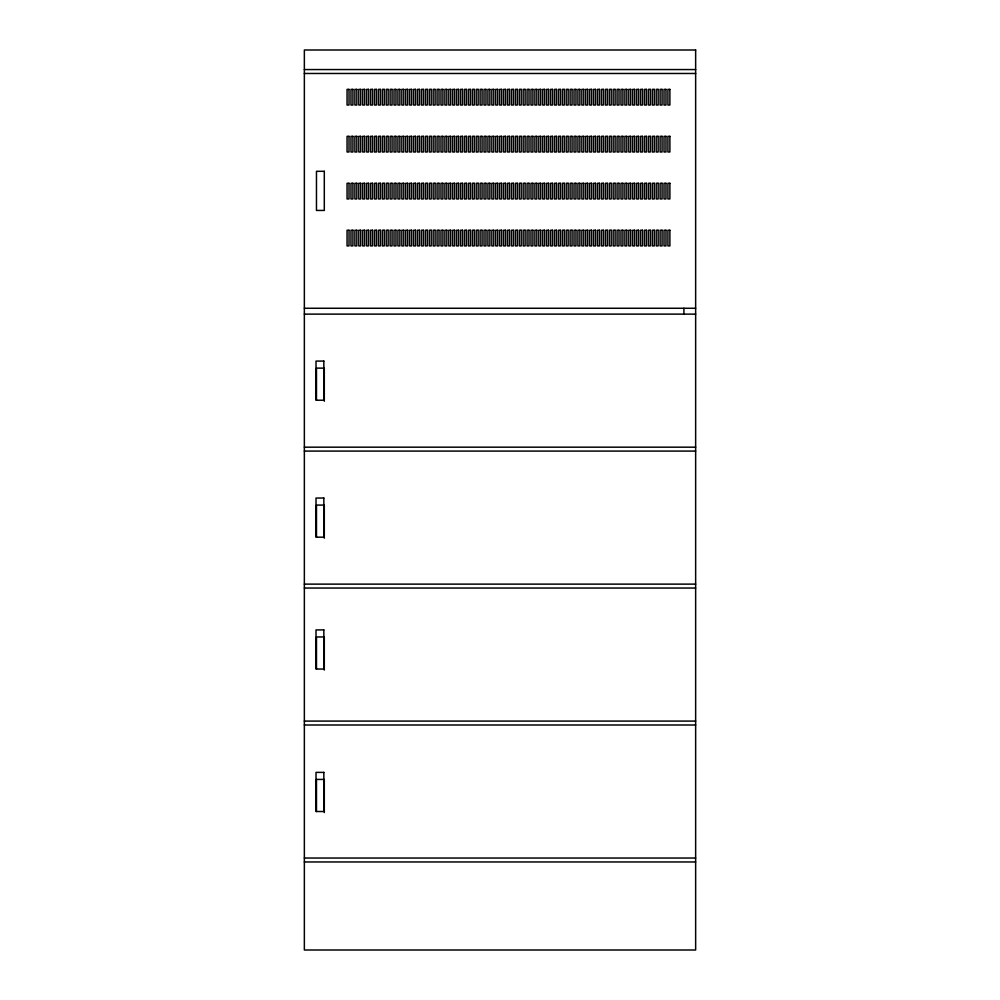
<?xml version="1.0" encoding="UTF-8"?>
<svg xmlns="http://www.w3.org/2000/svg" width="1000" height="1000" viewBox="0 0 1000 1000"><rect width="100%" height="100%" fill="white"/><g stroke="black" fill="none" stroke-linecap="round" stroke-linejoin="round"><path stroke-width="1.5" d="M304.35 69.562L695.65 69.562M304.35 73.475L695.65 73.475M304.35 308.263L695.65 308.263M304.35 314.125L695.65 314.125M304.35 447.175L695.65 447.175M304.35 451.087L695.65 451.087M304.35 584.125L695.65 584.125M304.35 588.038L695.65 588.038M304.35 721.087L695.65 721.087M304.35 725L695.65 725M304.35 858.037L695.65 858.037M304.35 861.963L695.65 861.963M683.913 308.263L683.913 314.125M324.3 401.238L324.3 368.125L316.475 368.125L316.475 400.213M324.3 538.2L324.3 505.087L316.475 505.087L316.475 537.175M324.3 670.062L324.3 636.962L316.475 636.962L316.475 669.038M324.3 812.537L324.3 779.425L316.475 779.425L316.475 811.513M695.65 50L304.35 50L304.35 950L695.65 950L695.65 50M349.012 89.375L347.062 89.375L347.062 105.025L349.012 105.025L349.012 89.375M352.925 89.375L350.975 89.375L350.975 105.025L352.925 105.025L352.925 89.375M356.838 89.375L354.888 89.375L354.888 105.025L356.838 105.025L356.838 89.375M360.75 89.375L358.8 89.375L358.8 105.025L360.75 105.025L360.75 89.375M364.663 89.375L362.713 89.375L362.713 105.025L364.663 105.025L364.663 89.375M368.575 89.375L366.625 89.375L366.625 105.025L368.575 105.025L368.575 89.375M372.488 89.375L370.538 89.375L370.538 105.025L372.488 105.025L372.488 89.375M376.4 89.375L374.45 89.375L374.45 105.025L376.4 105.025L376.4 89.375M380.325 89.375L378.363 89.375L378.363 105.025L380.325 105.025L380.325 89.375M384.237 89.375L382.275 89.375L382.275 105.025L384.237 105.025L384.237 89.375M388.15 89.375L386.188 89.375L386.188 105.025L388.15 105.025L388.15 89.375M392.062 89.375L390.1 89.375L390.1 105.025L392.062 105.025L392.062 89.375M395.975 89.375L394.012 89.375L394.012 105.025L395.975 105.025L395.975 89.375M399.888 89.375L397.925 89.375L397.925 105.025L399.888 105.025L399.888 89.375M403.8 89.375L401.838 89.375L401.838 105.025L403.8 105.025L403.8 89.375M407.713 89.375L405.75 89.375L405.75 105.025L407.713 105.025L407.713 89.375M411.625 89.375L409.663 89.375L409.663 105.025L411.625 105.025L411.625 89.375M415.538 89.375L413.575 89.375L413.575 105.025L415.538 105.025L415.538 89.375M419.45 89.375L417.488 89.375L417.488 105.025L419.45 105.025L419.45 89.375M423.363 89.375L421.4 89.375L421.4 105.025L423.363 105.025L423.363 89.375M427.275 89.375L425.325 89.375L425.325 105.025L427.275 105.025L427.275 89.375M431.188 89.375L429.237 89.375L429.237 105.025L431.188 105.025L431.188 89.375M435.1 89.375L433.15 89.375L433.15 105.025L435.1 105.025L435.1 89.375M439.012 89.375L437.062 89.375L437.062 105.025L439.012 105.025L439.012 89.375M442.925 89.375L440.975 89.375L440.975 105.025L442.925 105.025L442.925 89.375M446.838 89.375L444.888 89.375L444.888 105.025L446.838 105.025L446.838 89.375M450.75 89.375L448.8 89.375L448.8 105.025L450.75 105.025L450.75 89.375M454.663 89.375L452.713 89.375L452.713 105.025L454.663 105.025L454.663 89.375M458.575 89.375L456.625 89.375L456.625 105.025L458.575 105.025L458.575 89.375M462.488 89.375L460.538 89.375L460.538 105.025L462.488 105.025L462.488 89.375M466.4 89.375L464.45 89.375L464.45 105.025L466.4 105.025L466.4 89.375M470.325 89.375L468.363 89.375L468.363 105.025L470.325 105.025L470.325 89.375M474.237 89.375L472.275 89.375L472.275 105.025L474.237 105.025L474.237 89.375M478.15 89.375L476.188 89.375L476.188 105.025L478.15 105.025L478.15 89.375M482.062 89.375L480.1 89.375L480.1 105.025L482.062 105.025L482.062 89.375M485.975 89.375L484.012 89.375L484.012 105.025L485.975 105.025L485.975 89.375M489.888 89.375L487.925 89.375L487.925 105.025L489.888 105.025L489.888 89.375M493.8 89.375L491.838 89.375L491.838 105.025L493.8 105.025L493.8 89.375M497.713 89.375L495.75 89.375L495.75 105.025L497.713 105.025L497.713 89.375M501.625 89.375L499.663 89.375L499.663 105.025L501.625 105.025L501.625 89.375M505.538 89.375L503.575 89.375L503.575 105.025L505.538 105.025L505.538 89.375M509.45 89.375L507.488 89.375L507.488 105.025L509.45 105.025L509.45 89.375M513.362 89.375L511.4 89.375L511.4 105.025L513.362 105.025L513.362 89.375M517.275 89.375L515.325 89.375L515.325 105.025L517.275 105.025L517.275 89.375M521.188 89.375L519.237 89.375L519.237 105.025L521.188 105.025L521.188 89.375M525.1 89.375L523.15 89.375L523.15 105.025L525.1 105.025L525.1 89.375M529.012 89.375L527.062 89.375L527.062 105.025L529.012 105.025L529.012 89.375M532.925 89.375L530.975 89.375L530.975 105.025L532.925 105.025L532.925 89.375M536.838 89.375L534.888 89.375L534.888 105.025L536.838 105.025L536.838 89.375M540.75 89.375L538.8 89.375L538.8 105.025L540.75 105.025L540.75 89.375M544.663 89.375L542.712 89.375L542.712 105.025L544.663 105.025L544.663 89.375M548.575 89.375L546.625 89.375L546.625 105.025L548.575 105.025L548.575 89.375M552.487 89.375L550.538 89.375L550.538 105.025L552.487 105.025L552.487 89.375M556.4 89.375L554.45 89.375L554.45 105.025L556.4 105.025L556.4 89.375M560.325 89.375L558.362 89.375L558.362 105.025L560.325 105.025L560.325 89.375M564.237 89.375L562.275 89.375L562.275 105.025L564.237 105.025L564.237 89.375M568.15 89.375L566.188 89.375L566.188 105.025L568.15 105.025L568.15 89.375M572.062 89.375L570.1 89.375L570.1 105.025L572.062 105.025L572.062 89.375M575.975 89.375L574.012 89.375L574.012 105.025L575.975 105.025L575.975 89.375M579.888 89.375L577.925 89.375L577.925 105.025L579.888 105.025L579.888 89.375M583.8 89.375L581.838 89.375L581.838 105.025L583.8 105.025L583.8 89.375M587.712 89.375L585.75 89.375L585.75 105.025L587.712 105.025L587.712 89.375M591.625 89.375L589.663 89.375L589.663 105.025L591.625 105.025L591.625 89.375M595.538 89.375L593.575 89.375L593.575 105.025L595.538 105.025L595.538 89.375M599.45 89.375L597.487 89.375L597.487 105.025L599.45 105.025L599.45 89.375M603.362 89.375L601.4 89.375L601.4 105.025L603.362 105.025L603.362 89.375M607.275 89.375L605.325 89.375L605.325 105.025L607.275 105.025L607.275 89.375M611.188 89.375L609.237 89.375L609.237 105.025L611.188 105.025L611.188 89.375M615.1 89.375L613.15 89.375L613.15 105.025L615.1 105.025L615.1 89.375M619.012 89.375L617.062 89.375L617.062 105.025L619.012 105.025L619.012 89.375M622.925 89.375L620.975 89.375L620.975 105.025L622.925 105.025L622.925 89.375M626.838 89.375L624.888 89.375L624.888 105.025L626.838 105.025L626.838 89.375M630.75 89.375L628.8 89.375L628.8 105.025L630.75 105.025L630.75 89.375M634.663 89.375L632.712 89.375L632.712 105.025L634.663 105.025L634.663 89.375M638.575 89.375L636.625 89.375L636.625 105.025L638.575 105.025L638.575 89.375M642.487 89.375L640.537 89.375L640.537 105.025L642.487 105.025L642.487 89.375M646.4 89.375L644.45 89.375L644.45 105.025L646.4 105.025L646.4 89.375M650.325 89.375L648.363 89.375L648.363 105.025L650.325 105.025L650.325 89.375M654.237 89.375L652.275 89.375L652.275 105.025L654.237 105.025L654.237 89.375M658.15 89.375L656.188 89.375L656.188 105.025L658.15 105.025L658.15 89.375M662.062 89.375L660.1 89.375L660.1 105.025L662.062 105.025L662.062 89.375M665.975 89.375L664.013 89.375L664.013 105.025L665.975 105.025L665.975 89.375M669.887 89.375L667.925 89.375L667.925 105.025L669.887 105.025L669.887 89.375M349.012 136.337L347.062 136.337L347.062 151.988L349.012 151.988L349.012 136.337M352.925 136.337L350.975 136.337L350.975 151.988L352.925 151.988L352.925 136.337M356.838 136.337L354.888 136.337L354.888 151.988L356.838 151.988L356.838 136.337M360.75 136.337L358.8 136.337L358.8 151.988L360.75 151.988L360.75 136.337M364.663 136.337L362.713 136.337L362.713 151.988L364.663 151.988L364.663 136.337M368.575 136.337L366.625 136.337L366.625 151.988L368.575 151.988L368.575 136.337M372.488 136.337L370.538 136.337L370.538 151.988L372.488 151.988L372.488 136.337M376.4 136.337L374.45 136.337L374.45 151.988L376.4 151.988L376.4 136.337M380.325 136.337L378.363 136.337L378.363 151.988L380.325 151.988L380.325 136.337M384.237 136.337L382.275 136.337L382.275 151.988L384.237 151.988L384.237 136.337M388.15 136.337L386.188 136.337L386.188 151.988L388.15 151.988L388.15 136.337M392.062 136.337L390.1 136.337L390.1 151.988L392.062 151.988L392.062 136.337M395.975 136.337L394.012 136.337L394.012 151.988L395.975 151.988L395.975 136.337M399.888 136.337L397.925 136.337L397.925 151.988L399.888 151.988L399.888 136.337M403.8 136.337L401.838 136.337L401.838 151.988L403.8 151.988L403.8 136.337M407.713 136.337L405.75 136.337L405.75 151.988L407.713 151.988L407.713 136.337M411.625 136.337L409.663 136.337L409.663 151.988L411.625 151.988L411.625 136.337M415.538 136.337L413.575 136.337L413.575 151.988L415.538 151.988L415.538 136.337M419.45 136.337L417.488 136.337L417.488 151.988L419.45 151.988L419.45 136.337M423.363 136.337L421.4 136.337L421.4 151.988L423.363 151.988L423.363 136.337M427.275 136.337L425.325 136.337L425.325 151.988L427.275 151.988L427.275 136.337M431.188 136.337L429.237 136.337L429.237 151.988L431.188 151.988L431.188 136.337M435.1 136.337L433.15 136.337L433.15 151.988L435.1 151.988L435.1 136.337M439.012 136.337L437.062 136.337L437.062 151.988L439.012 151.988L439.012 136.337M442.925 136.337L440.975 136.337L440.975 151.988L442.925 151.988L442.925 136.337M446.838 136.337L444.888 136.337L444.888 151.988L446.838 151.988L446.838 136.337M450.75 136.337L448.8 136.337L448.8 151.988L450.75 151.988L450.75 136.337M454.663 136.337L452.713 136.337L452.713 151.988L454.663 151.988L454.663 136.337M458.575 136.337L456.625 136.337L456.625 151.988L458.575 151.988L458.575 136.337M462.488 136.337L460.538 136.337L460.538 151.988L462.488 151.988L462.488 136.337M466.4 136.337L464.45 136.337L464.45 151.988L466.4 151.988L466.4 136.337M470.325 136.337L468.363 136.337L468.363 151.988L470.325 151.988L470.325 136.337M474.237 136.337L472.275 136.337L472.275 151.988L474.237 151.988L474.237 136.337M478.15 136.337L476.188 136.337L476.188 151.988L478.15 151.988L478.15 136.337M482.062 136.337L480.1 136.337L480.1 151.988L482.062 151.988L482.062 136.337M485.975 136.337L484.012 136.337L484.012 151.988L485.975 151.988L485.975 136.337M489.888 136.337L487.925 136.337L487.925 151.988L489.888 151.988L489.888 136.337M493.8 136.337L491.838 136.337L491.838 151.988L493.8 151.988L493.8 136.337M497.713 136.337L495.75 136.337L495.75 151.988L497.713 151.988L497.713 136.337M501.625 136.337L499.663 136.337L499.663 151.988L501.625 151.988L501.625 136.337M505.538 136.337L503.575 136.337L503.575 151.988L505.538 151.988L505.538 136.337M509.45 136.337L507.488 136.337L507.488 151.988L509.45 151.988L509.45 136.337M513.362 136.337L511.4 136.337L511.4 151.988L513.362 151.988L513.362 136.337M517.275 136.337L515.325 136.337L515.325 151.988L517.275 151.988L517.275 136.337M521.188 136.337L519.237 136.337L519.237 151.988L521.188 151.988L521.188 136.337M525.1 136.337L523.15 136.337L523.15 151.988L525.1 151.988L525.1 136.337M529.012 136.337L527.062 136.337L527.062 151.988L529.012 151.988L529.012 136.337M532.925 136.337L530.975 136.337L530.975 151.988L532.925 151.988L532.925 136.337M536.838 136.337L534.888 136.337L534.888 151.988L536.838 151.988L536.838 136.337M540.75 136.337L538.8 136.337L538.8 151.988L540.75 151.988L540.75 136.337M544.663 136.337L542.712 136.337L542.712 151.988L544.663 151.988L544.663 136.337M548.575 136.337L546.625 136.337L546.625 151.988L548.575 151.988L548.575 136.337M552.487 136.337L550.538 136.337L550.538 151.988L552.487 151.988L552.487 136.337M556.4 136.337L554.45 136.337L554.45 151.988L556.4 151.988L556.4 136.337M560.325 136.337L558.362 136.337L558.362 151.988L560.325 151.988L560.325 136.337M564.237 136.337L562.275 136.337L562.275 151.988L564.237 151.988L564.237 136.337M568.15 136.337L566.188 136.337L566.188 151.988L568.15 151.988L568.15 136.337M572.062 136.337L570.1 136.337L570.1 151.988L572.062 151.988L572.062 136.337M575.975 136.337L574.012 136.337L574.012 151.988L575.975 151.988L575.975 136.337M579.888 136.337L577.925 136.337L577.925 151.988L579.888 151.988L579.888 136.337M583.8 136.337L581.838 136.337L581.838 151.988L583.8 151.988L583.8 136.337M587.712 136.337L585.75 136.337L585.75 151.988L587.712 151.988L587.712 136.337M591.625 136.337L589.663 136.337L589.663 151.988L591.625 151.988L591.625 136.337M595.538 136.337L593.575 136.337L593.575 151.988L595.538 151.988L595.538 136.337M599.45 136.337L597.487 136.337L597.487 151.988L599.45 151.988L599.45 136.337M603.362 136.337L601.4 136.337L601.4 151.988L603.362 151.988L603.362 136.337M607.275 136.337L605.325 136.337L605.325 151.988L607.275 151.988L607.275 136.337M611.188 136.337L609.237 136.337L609.237 151.988L611.188 151.988L611.188 136.337M615.1 136.337L613.15 136.337L613.15 151.988L615.1 151.988L615.1 136.337M619.012 136.337L617.062 136.337L617.062 151.988L619.012 151.988L619.012 136.337M622.925 136.337L620.975 136.337L620.975 151.988L622.925 151.988L622.925 136.337M626.838 136.337L624.888 136.337L624.888 151.988L626.838 151.988L626.838 136.337M630.75 136.337L628.8 136.337L628.8 151.988L630.75 151.988L630.75 136.337M634.663 136.337L632.712 136.337L632.712 151.988L634.663 151.988L634.663 136.337M638.575 136.337L636.625 136.337L636.625 151.988L638.575 151.988L638.575 136.337M642.487 136.337L640.537 136.337L640.537 151.988L642.487 151.988L642.487 136.337M646.4 136.337L644.45 136.337L644.45 151.988L646.4 151.988L646.4 136.337M650.325 136.337L648.363 136.337L648.363 151.988L650.325 151.988L650.325 136.337M654.237 136.337L652.275 136.337L652.275 151.988L654.237 151.988L654.237 136.337M658.15 136.337L656.188 136.337L656.188 151.988L658.15 151.988L658.15 136.337M662.062 136.337L660.1 136.337L660.1 151.988L662.062 151.988L662.062 136.337M665.975 136.337L664.013 136.337L664.013 151.988L665.975 151.988L665.975 136.337M669.887 136.337L667.925 136.337L667.925 151.988L669.887 151.988L669.887 136.337M324.3 171.3L316.475 171.3L316.475 210.438L324.3 210.438L324.3 171.3M349.012 183.287L347.062 183.287L347.062 198.938L349.012 198.938L349.012 183.287M352.925 183.287L350.975 183.287L350.975 198.938L352.925 198.938L352.925 183.287M356.838 183.287L354.888 183.287L354.888 198.938L356.838 198.938L356.838 183.287M360.75 183.287L358.8 183.287L358.8 198.938L360.75 198.938L360.75 183.287M364.663 183.287L362.713 183.287L362.713 198.938L364.663 198.938L364.663 183.287M368.575 183.287L366.625 183.287L366.625 198.938L368.575 198.938L368.575 183.287M372.488 183.287L370.538 183.287L370.538 198.938L372.488 198.938L372.488 183.287M376.4 183.287L374.45 183.287L374.45 198.938L376.4 198.938L376.4 183.287M380.325 183.287L378.363 183.287L378.363 198.938L380.325 198.938L380.325 183.287M384.237 183.287L382.275 183.287L382.275 198.938L384.237 198.938L384.237 183.287M388.15 183.287L386.188 183.287L386.188 198.938L388.15 198.938L388.15 183.287M392.062 183.287L390.1 183.287L390.1 198.938L392.062 198.938L392.062 183.287M395.975 183.287L394.012 183.287L394.012 198.938L395.975 198.938L395.975 183.287M399.888 183.287L397.925 183.287L397.925 198.938L399.888 198.938L399.888 183.287M403.8 183.287L401.838 183.287L401.838 198.938L403.8 198.938L403.8 183.287M407.713 183.287L405.75 183.287L405.75 198.938L407.713 198.938L407.713 183.287M411.625 183.287L409.663 183.287L409.663 198.938L411.625 198.938L411.625 183.287M415.538 183.287L413.575 183.287L413.575 198.938L415.538 198.938L415.538 183.287M419.45 183.287L417.488 183.287L417.488 198.938L419.45 198.938L419.45 183.287M423.363 183.287L421.4 183.287L421.4 198.938L423.363 198.938L423.363 183.287M427.275 183.287L425.325 183.287L425.325 198.938L427.275 198.938L427.275 183.287M431.188 183.287L429.237 183.287L429.237 198.938L431.188 198.938L431.188 183.287M435.1 183.287L433.15 183.287L433.15 198.938L435.1 198.938L435.1 183.287M439.012 183.287L437.062 183.287L437.062 198.938L439.012 198.938L439.012 183.287M442.925 183.287L440.975 183.287L440.975 198.938L442.925 198.938L442.925 183.287M446.838 183.287L444.888 183.287L444.888 198.938L446.838 198.938L446.838 183.287M450.75 183.287L448.8 183.287L448.8 198.938L450.75 198.938L450.75 183.287M454.663 183.287L452.713 183.287L452.713 198.938L454.663 198.938L454.663 183.287M458.575 183.287L456.625 183.287L456.625 198.938L458.575 198.938L458.575 183.287M462.488 183.287L460.538 183.287L460.538 198.938L462.488 198.938L462.488 183.287M466.4 183.287L464.45 183.287L464.45 198.938L466.4 198.938L466.4 183.287M470.325 183.287L468.363 183.287L468.363 198.938L470.325 198.938L470.325 183.287M474.237 183.287L472.275 183.287L472.275 198.938L474.237 198.938L474.237 183.287M478.15 183.287L476.188 183.287L476.188 198.938L478.15 198.938L478.15 183.287M482.062 183.287L480.1 183.287L480.1 198.938L482.062 198.938L482.062 183.287M485.975 183.287L484.012 183.287L484.012 198.938L485.975 198.938L485.975 183.287M489.888 183.287L487.925 183.287L487.925 198.938L489.888 198.938L489.888 183.287M493.8 183.287L491.838 183.287L491.838 198.938L493.8 198.938L493.8 183.287M497.713 183.287L495.75 183.287L495.75 198.938L497.713 198.938L497.713 183.287M501.625 183.287L499.663 183.287L499.663 198.938L501.625 198.938L501.625 183.287M505.538 183.287L503.575 183.287L503.575 198.938L505.538 198.938L505.538 183.287M509.45 183.287L507.488 183.287L507.488 198.938L509.45 198.938L509.45 183.287M513.362 183.287L511.4 183.287L511.4 198.938L513.362 198.938L513.362 183.287M517.275 183.287L515.325 183.287L515.325 198.938L517.275 198.938L517.275 183.287M521.188 183.287L519.237 183.287L519.237 198.938L521.188 198.938L521.188 183.287M525.1 183.287L523.15 183.287L523.15 198.938L525.1 198.938L525.1 183.287M529.012 183.287L527.062 183.287L527.062 198.938L529.012 198.938L529.012 183.287M532.925 183.287L530.975 183.287L530.975 198.938L532.925 198.938L532.925 183.287M536.838 183.287L534.888 183.287L534.888 198.938L536.838 198.938L536.838 183.287M540.75 183.287L538.8 183.287L538.8 198.938L540.75 198.938L540.75 183.287M544.663 183.287L542.712 183.287L542.712 198.938L544.663 198.938L544.663 183.287M548.575 183.287L546.625 183.287L546.625 198.938L548.575 198.938L548.575 183.287M552.487 183.287L550.538 183.287L550.538 198.938L552.487 198.938L552.487 183.287M556.4 183.287L554.45 183.287L554.45 198.938L556.4 198.938L556.4 183.287M560.325 183.287L558.362 183.287L558.362 198.938L560.325 198.938L560.325 183.287M564.237 183.287L562.275 183.287L562.275 198.938L564.237 198.938L564.237 183.287M568.15 183.287L566.188 183.287L566.188 198.938L568.15 198.938L568.15 183.287M572.062 183.287L570.1 183.287L570.1 198.938L572.062 198.938L572.062 183.287M575.975 183.287L574.012 183.287L574.012 198.938L575.975 198.938L575.975 183.287M579.888 183.287L577.925 183.287L577.925 198.938L579.888 198.938L579.888 183.287M583.8 183.287L581.838 183.287L581.838 198.938L583.8 198.938L583.8 183.287M587.712 183.287L585.75 183.287L585.75 198.938L587.712 198.938L587.712 183.287M591.625 183.287L589.663 183.287L589.663 198.938L591.625 198.938L591.625 183.287M595.538 183.287L593.575 183.287L593.575 198.938L595.538 198.938L595.538 183.287M599.45 183.287L597.487 183.287L597.487 198.938L599.45 198.938L599.45 183.287M603.362 183.287L601.4 183.287L601.4 198.938L603.362 198.938L603.362 183.287M607.275 183.287L605.325 183.287L605.325 198.938L607.275 198.938L607.275 183.287M611.188 183.287L609.237 183.287L609.237 198.938L611.188 198.938L611.188 183.287M615.1 183.287L613.15 183.287L613.15 198.938L615.1 198.938L615.1 183.287M619.012 183.287L617.062 183.287L617.062 198.938L619.012 198.938L619.012 183.287M622.925 183.287L620.975 183.287L620.975 198.938L622.925 198.938L622.925 183.287M626.838 183.287L624.888 183.287L624.888 198.938L626.838 198.938L626.838 183.287M630.75 183.287L628.8 183.287L628.8 198.938L630.75 198.938L630.75 183.287M634.663 183.287L632.712 183.287L632.712 198.938L634.663 198.938L634.663 183.287M638.575 183.287L636.625 183.287L636.625 198.938L638.575 198.938L638.575 183.287M642.487 183.287L640.537 183.287L640.537 198.938L642.487 198.938L642.487 183.287M646.4 183.287L644.45 183.287L644.45 198.938L646.4 198.938L646.4 183.287M650.325 183.287L648.363 183.287L648.363 198.938L650.325 198.938L650.325 183.287M654.237 183.287L652.275 183.287L652.275 198.938L654.237 198.938L654.237 183.287M658.15 183.287L656.188 183.287L656.188 198.938L658.15 198.938L658.15 183.287M662.062 183.287L660.1 183.287L660.1 198.938L662.062 198.938L662.062 183.287M665.975 183.287L664.013 183.287L664.013 198.938L665.975 198.938L665.975 183.287M669.887 183.287L667.925 183.287L667.925 198.938L669.887 198.938L669.887 183.287M349.012 230.25L347.062 230.25L347.062 245.9L349.012 245.9L349.012 230.25M352.925 230.25L350.975 230.25L350.975 245.9L352.925 245.9L352.925 230.25M356.838 230.25L354.888 230.25L354.888 245.9L356.838 245.9L356.838 230.25M360.75 230.25L358.8 230.25L358.8 245.9L360.75 245.9L360.75 230.25M364.663 230.25L362.713 230.25L362.713 245.9L364.663 245.9L364.663 230.25M368.575 230.25L366.625 230.25L366.625 245.9L368.575 245.9L368.575 230.25M372.488 230.25L370.538 230.25L370.538 245.9L372.488 245.9L372.488 230.25M376.4 230.25L374.45 230.25L374.45 245.9L376.4 245.9L376.4 230.25M380.325 230.25L378.363 230.25L378.363 245.9L380.325 245.9L380.325 230.25M384.237 230.25L382.275 230.25L382.275 245.9L384.237 245.9L384.237 230.25M388.15 230.25L386.188 230.25L386.188 245.9L388.15 245.9L388.15 230.25M392.062 230.25L390.1 230.25L390.1 245.9L392.062 245.9L392.062 230.25M395.975 230.25L394.012 230.25L394.012 245.9L395.975 245.9L395.975 230.25M399.888 230.25L397.925 230.25L397.925 245.9L399.888 245.9L399.888 230.25M403.8 230.25L401.838 230.25L401.838 245.9L403.8 245.9L403.8 230.25M407.713 230.25L405.75 230.25L405.75 245.9L407.713 245.9L407.713 230.25M411.625 230.25L409.663 230.25L409.663 245.9L411.625 245.9L411.625 230.25M415.538 230.25L413.575 230.25L413.575 245.9L415.538 245.9L415.538 230.25M419.45 230.25L417.488 230.25L417.488 245.9L419.45 245.9L419.45 230.25M423.363 230.25L421.4 230.25L421.4 245.9L423.363 245.9L423.363 230.25M427.275 230.25L425.325 230.25L425.325 245.9L427.275 245.9L427.275 230.25M431.188 230.25L429.237 230.25L429.237 245.9L431.188 245.9L431.188 230.25M435.1 230.25L433.15 230.25L433.15 245.9L435.1 245.9L435.1 230.25M439.012 230.25L437.062 230.25L437.062 245.9L439.012 245.9L439.012 230.25M442.925 230.25L440.975 230.25L440.975 245.9L442.925 245.9L442.925 230.25M446.838 230.25L444.888 230.25L444.888 245.9L446.838 245.9L446.838 230.25M450.75 230.25L448.8 230.25L448.8 245.9L450.75 245.9L450.75 230.25M454.663 230.25L452.713 230.25L452.713 245.9L454.663 245.9L454.663 230.25M458.575 230.25L456.625 230.25L456.625 245.9L458.575 245.9L458.575 230.25M462.488 230.25L460.538 230.25L460.538 245.9L462.488 245.9L462.488 230.25M466.4 230.25L464.45 230.25L464.45 245.9L466.4 245.9L466.4 230.25M470.325 230.25L468.363 230.25L468.363 245.9L470.325 245.9L470.325 230.25M474.237 230.25L472.275 230.25L472.275 245.9L474.237 245.9L474.237 230.25M478.15 230.25L476.188 230.25L476.188 245.9L478.15 245.9L478.15 230.25M482.062 230.25L480.1 230.25L480.1 245.9L482.062 245.9L482.062 230.25M485.975 230.25L484.012 230.25L484.012 245.9L485.975 245.9L485.975 230.25M489.888 230.25L487.925 230.25L487.925 245.9L489.888 245.9L489.888 230.25M493.8 230.25L491.838 230.25L491.838 245.9L493.8 245.9L493.8 230.25M497.713 230.25L495.75 230.25L495.75 245.9L497.713 245.9L497.713 230.25M501.625 230.25L499.663 230.25L499.663 245.9L501.625 245.9L501.625 230.25M505.538 230.25L503.575 230.25L503.575 245.9L505.538 245.9L505.538 230.25M509.45 230.25L507.488 230.25L507.488 245.9L509.45 245.9L509.45 230.25M513.362 230.25L511.4 230.25L511.4 245.9L513.362 245.9L513.362 230.25M517.275 230.25L515.325 230.25L515.325 245.9L517.275 245.9L517.275 230.25M521.188 230.25L519.237 230.25L519.237 245.9L521.188 245.9L521.188 230.25M525.1 230.25L523.15 230.25L523.15 245.9L525.1 245.9L525.1 230.25M529.012 230.25L527.062 230.25L527.062 245.9L529.012 245.9L529.012 230.25M532.925 230.25L530.975 230.25L530.975 245.9L532.925 245.9L532.925 230.25M536.838 230.25L534.888 230.25L534.888 245.9L536.838 245.9L536.838 230.25M540.75 230.25L538.8 230.25L538.8 245.9L540.75 245.9L540.75 230.25M544.663 230.25L542.712 230.25L542.712 245.9L544.663 245.9L544.663 230.25M548.575 230.25L546.625 230.25L546.625 245.9L548.575 245.9L548.575 230.25M552.487 230.25L550.538 230.25L550.538 245.9L552.487 245.9L552.487 230.25M556.4 230.25L554.45 230.25L554.45 245.9L556.4 245.9L556.4 230.25M560.325 230.25L558.362 230.25L558.362 245.9L560.325 245.9L560.325 230.25M564.237 230.25L562.275 230.25L562.275 245.9L564.237 245.9L564.237 230.25M568.15 230.25L566.188 230.25L566.188 245.9L568.15 245.9L568.15 230.25M572.062 230.25L570.1 230.25L570.1 245.9L572.062 245.9L572.062 230.25M575.975 230.25L574.012 230.25L574.012 245.9L575.975 245.9L575.975 230.25M579.888 230.25L577.925 230.25L577.925 245.9L579.888 245.9L579.888 230.25M583.8 230.25L581.838 230.25L581.838 245.9L583.8 245.9L583.8 230.25M587.712 230.25L585.75 230.25L585.75 245.9L587.712 245.9L587.712 230.25M591.625 230.25L589.663 230.25L589.663 245.9L591.625 245.9L591.625 230.25M595.538 230.25L593.575 230.25L593.575 245.9L595.538 245.9L595.538 230.25M599.45 230.25L597.487 230.25L597.487 245.9L599.45 245.9L599.45 230.25M603.362 230.25L601.4 230.25L601.4 245.9L603.362 245.9L603.362 230.25M607.275 230.25L605.325 230.25L605.325 245.9L607.275 245.9L607.275 230.25M611.188 230.25L609.237 230.25L609.237 245.9L611.188 245.9L611.188 230.25M615.1 230.25L613.15 230.25L613.15 245.9L615.1 245.9L615.1 230.25M619.012 230.25L617.062 230.25L617.062 245.9L619.012 245.9L619.012 230.25M622.925 230.25L620.975 230.25L620.975 245.9L622.925 245.9L622.925 230.25M626.838 230.25L624.888 230.25L624.888 245.9L626.838 245.9L626.838 230.25M630.75 230.25L628.8 230.25L628.8 245.9L630.75 245.9L630.75 230.25M634.663 230.25L632.712 230.25L632.712 245.9L634.663 245.9L634.663 230.25M638.575 230.25L636.625 230.25L636.625 245.9L638.575 245.9L638.575 230.25M642.487 230.25L640.537 230.25L640.537 245.9L642.487 245.9L642.487 230.25M646.4 230.25L644.45 230.25L644.45 245.9L646.4 245.9L646.4 230.25M650.325 230.25L648.363 230.25L648.363 245.9L650.325 245.9L650.325 230.25M654.237 230.25L652.275 230.25L652.275 245.9L654.237 245.9L654.237 230.25M658.15 230.25L656.188 230.25L656.188 245.9L658.15 245.9L658.15 230.25M662.062 230.25L660.1 230.25L660.1 245.9L662.062 245.9L662.062 230.25M665.975 230.25L664.013 230.25L664.013 245.9L665.975 245.9L665.975 230.25M669.887 230.25L667.925 230.25L667.925 245.9L669.887 245.9L669.887 230.25M323.837 361.087L316.012 361.087L316.012 400.213L323.837 400.213L323.837 361.087M323.837 498.038L316.012 498.038L316.012 537.175L323.837 537.175L323.837 498.038M323.837 629.913L316.012 629.913L316.012 669.038L323.837 669.038L323.837 629.913M323.837 772.387L316.012 772.387L316.012 811.513L323.837 811.513L323.837 772.387"/></g></svg>
